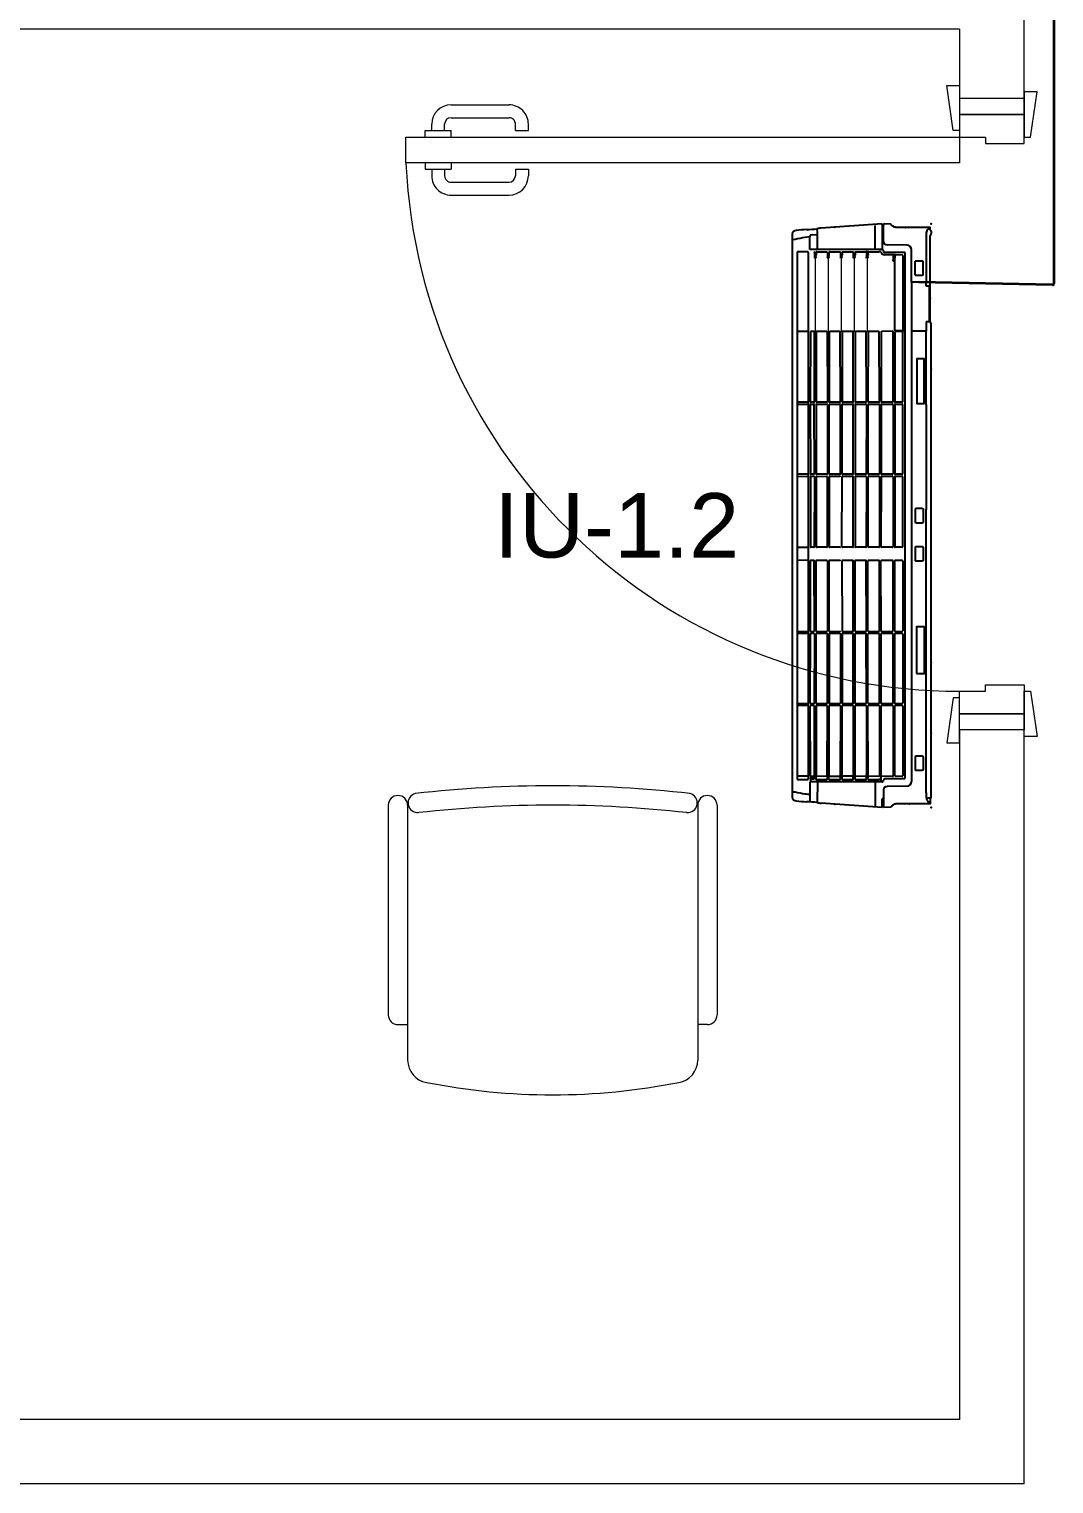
# Model space of a CAD drawing. Header units: millimetres. Extents: x -160614 to 59925, y -157025 to 0.
# Drawn here: x -50156 to -48566, y -103943 to -101685 of the extents above; entities that cross this region are included whole.
import ezdxf

# ---------------------------------------------------------------- set-up
doc = ezdxf.new("R2010")
doc.units = ezdxf.units.MM
doc.header["$LTSCALE"] = 8
for name, color, linetype, lineweight in [('72_EGR_EQP_TAG', 9, 'Continuous', 5), ('LOADING', 9, 'Continuous', 5), ('Walls', 9, 'Continuous', 5), ('Wooden Joinery', 9, 'Continuous', 5)]:
    doc.layers.add(name, color=color, linetype=linetype, lineweight=lineweight)
for name, color, linetype in [('A-EXH', 1, 'Continuous'), ('A-Wall-cmu-patt', 9, 'Continuous'), ('DVM_INDOOR', 9, 'Continuous'), ('DVM_UNIT_BP', 9, 'Continuous'), ('DVM_UNIT_DP', 9, 'Continuous'), ('DVM_UNIT_LP', 9, 'Continuous'), ('REF', 42, 'Continuous')]:
    doc.layers.add(name, color=color, linetype=linetype)
doc.styles.add('ARIAL', font='arial.ttf')

# ---------------------------------------------------------------- blocks, each defined once
blk = doc.blocks.new('mmmm')
at = {"layer": 'DVM_INDOOR', "color": 0}
for p, q in [((118.976, -9.253), (118.9859, -9.2529)), ((118.9859, -9.2529), (118.9859, -9.2549)), ((118.9859, -9.2549), (118.9879, -9.2548)), ((118.9859, -9.2775), (118.9859, -9.2549)), ((118.9879, -9.2529), (119.0741, -9.259)), ((118.9879, -9.2548), (118.9879, -9.2529)), ((118.9879, -9.2548), (118.9879, -9.2648)), ((118.9979, -9.2891), (118.9979, -9.2551)), ((118.9199, -9.2661), (118.9184, -9.2661)), ((118.9184, -9.2661), (118.9184, -9.938)), ((118.9199, -9.2661), (118.9254, -9.266)), ((118.9258, -9.2739), (118.9256, -9.2679)), ((118.9258, -9.2739), (118.9258, -9.6742)), ((118.9859, -9.2648), (118.9879, -9.2648)), ((119.0795, -9.289), (119.0797, -9.2602)), ((119.09, -9.2892), (119.0901, -9.2615)), ((119.1145, -9.2751), (119.1107, -9.2751)), ((119.115, -10.0634), (119.1149, -9.2675)), ((118.9464, -9.9264), (118.9464, -9.2895)), ((118.9527, -9.283), (118.9809, -9.2825)), ((118.9554, -9.2944), (118.9554, -10.0365)), ((118.9564, -9.2934), (118.9844, -9.2931)), ((118.9589, -9.3963), (118.9589, -9.2975)), ((118.9596, -9.2968), (118.9695, -9.2969)), ((118.9698, -9.2975), (118.9701, -9.3962)), ((118.9724, -9.3963), (118.9724, -9.2975)), ((118.9731, -9.2968), (118.9889, -9.2969)), ((118.9879, -9.2891), (119.09, -9.2892)), ((118.9892, -9.2891), (118.9895, -9.3961)), ((118.9893, -9.2923), (118.9925, -9.2923)), ((118.9919, -9.3963), (118.9919, -9.2975)), ((119.0073, -9.2923), (118.9924, -9.2923)), ((118.9926, -9.2968), (119.0073, -9.2969)), ((119.0077, -9.2975), (119.008, -9.3961)), ((119.008, -9.293), (119.0079, -9.2969)), ((119.0102, -9.293), (119.0102, -9.2961)), ((119.0102, -9.3963), (119.0102, -9.2975)), ((119.0255, -9.2923), (119.0107, -9.2923)), ((119.0109, -9.2968), (119.0256, -9.2969)), ((119.026, -9.2975), (119.0263, -9.3962)), ((119.0262, -9.293), (119.0262, -9.2969)), ((119.0287, -9.3963), (119.0287, -9.2975)), ((119.0288, -9.293), (119.0288, -9.2961)), ((119.0293, -9.2969), (119.0439, -9.2969)), ((119.044, -9.2923), (119.0294, -9.2923)), ((119.0445, -9.2975), (119.0446, -9.3962)), ((119.0446, -9.293), (119.0446, -9.2969)), ((119.0469, -9.293), (119.0469, -9.2961)), ((119.047, -9.3963), (119.0471, -9.2971)), ((119.0624, -9.2923), (119.0474, -9.2923)), ((119.0476, -9.2968), (119.0621, -9.2968)), ((119.0628, -9.2975), (119.063, -9.3963)), ((119.0631, -9.293), (119.0631, -9.2969)), ((119.0653, -9.293), (119.0653, -9.2961)), ((119.0657, -9.2975), (119.0654, -9.3962)), ((119.066, -9.2968), (119.0808, -9.2969)), ((119.0807, -9.2923), (119.0661, -9.2923)), ((119.0813, -9.3962), (119.0814, -9.2973)), ((119.0814, -9.293), (119.0814, -9.2969)), ((119.0836, -9.2975), (119.0834, -9.2993)), ((119.0838, -9.293), (119.0895, -9.293)), ((119.0838, -9.2961), (119.0838, -9.293)), ((119.0838, -9.2971), (119.0838, -9.2961)), ((119.0895, -9.2961), (119.0838, -9.2961)), ((119.0838, -9.3963), (119.0839, -9.297)), ((119.0843, -9.2968), (119.0886, -9.2968)), ((119.0894, -9.2975), (119.0894, -9.2892)), ((119.0894, -9.2975), (119.0895, -9.3962)), ((119.0925, -9.2969), (119.1069, -9.2969)), ((119.0083, -9.301), (119.0098, -9.301)), ((119.0265, -9.301), (119.0284, -9.301)), ((119.045, -9.301), (119.0465, -9.301)), ((119.0634, -9.301), (119.065, -9.301)), ((119.0817, -9.301), (119.0833, -9.301)), ((118.9589, -9.4983), (118.9589, -9.4003)), ((118.9596, -9.3969), (118.9694, -9.3969)), ((118.9694, -9.3998), (118.9596, -9.3998)), ((118.9701, -9.4005), (118.9701, -9.4982)), ((118.9724, -9.4005), (118.9724, -9.4982)), ((118.9731, -9.3969), (118.9888, -9.3968)), ((118.9888, -9.3997), (118.9731, -9.3998)), ((118.9895, -9.4003), (118.9895, -9.4982)), ((118.9919, -9.4005), (118.9919, -9.4982)), ((118.9926, -9.3969), (119.0073, -9.3968)), ((119.0073, -9.3997), (118.9926, -9.3998)), ((119.008, -9.4003), (119.008, -9.4982)), ((119.0102, -9.4005), (119.0103, -9.4982)), ((119.0109, -9.3969), (119.0256, -9.3968)), ((119.0256, -9.3997), (119.0109, -9.3998)), ((119.0263, -9.4003), (119.0263, -9.4982)), ((119.0287, -9.4005), (119.0287, -9.4982)), ((119.0294, -9.3969), (119.0439, -9.3968)), ((119.0439, -9.3997), (119.0294, -9.3998)), ((119.0446, -9.4983), (119.0446, -9.4003)), ((119.047, -9.4982), (119.047, -9.4005)), ((119.0477, -9.3969), (119.0623, -9.3969)), ((119.0623, -9.3998), (119.0477, -9.3998)), ((119.063, -9.4984), (119.063, -9.4004)), ((119.0654, -9.4005), (119.0654, -9.4982)), ((119.0661, -9.3969), (119.0807, -9.3968)), ((119.0807, -9.3997), (119.0661, -9.3998)), ((119.0814, -9.4003), (119.0813, -9.4983)), ((119.0837, -9.4982), (119.0838, -9.4005)), ((119.0845, -9.3969), (119.0888, -9.3969)), ((119.0888, -9.3998), (119.0845, -9.3998)), ((119.0895, -9.4004), (119.0894, -9.4983)), ((119.093, -9.3969), (119.1074, -9.3968)), ((119.1074, -9.3997), (119.093, -9.3998)), ((118.9589, -9.6014), (118.9589, -9.5025)), ((118.9596, -9.4989), (118.9694, -9.4989)), ((118.9694, -9.5018), (118.9596, -9.5018)), ((118.9701, -9.5025), (118.9701, -9.6015)), ((118.9724, -9.5025), (118.9724, -9.6014)), ((118.9731, -9.4989), (118.9888, -9.4988)), ((118.9888, -9.5017), (118.9731, -9.5018)), ((118.9895, -9.5023), (118.9896, -9.6014)), ((118.9919, -9.5025), (118.9919, -9.6014)), ((118.9926, -9.4989), (119.0073, -9.4988)), ((119.0073, -9.5017), (118.9926, -9.5018)), ((119.008, -9.5023), (119.008, -9.6014)), ((119.0102, -9.5025), (119.0103, -9.6014)), ((119.0109, -9.4989), (119.0256, -9.4988)), ((119.0256, -9.5017), (119.0109, -9.5018)), ((119.0263, -9.5023), (119.0262, -9.6014)), ((119.0287, -9.5025), (119.0288, -9.6014)), ((119.0294, -9.4989), (119.0439, -9.4988)), ((119.0439, -9.5017), (119.0294, -9.5018)), ((119.0447, -9.6014), (119.0446, -9.5023)), ((119.0477, -9.4989), (119.0623, -9.4989)), ((119.0622, -9.5017), (119.0478, -9.5018)), ((119.0629, -9.5023), (119.0629, -9.6013)), ((119.0654, -9.6014), (119.0654, -9.5025)), ((119.0661, -9.4989), (119.0806, -9.4989)), ((119.0806, -9.5017), (119.0661, -9.5018)), ((119.0813, -9.5023), (119.0813, -9.6015)), ((119.0837, -9.5024), (119.0838, -9.6015)), ((119.0844, -9.4988), (119.0887, -9.4988)), ((119.0887, -9.5017), (119.0844, -9.5017)), ((119.0894, -9.5023), (119.0894, -9.6013)), ((119.093, -9.4989), (119.1074, -9.4988)), ((119.1077, -9.5019), (119.093, -9.5018)), ((118.9596, -9.602), (118.9694, -9.602)), ((118.9731, -9.6021), (118.9888, -9.602)), ((118.9926, -9.6021), (119.0073, -9.602)), ((119.011, -9.602), (119.0255, -9.602)), ((119.0295, -9.6021), (119.044, -9.602)), ((119.0478, -9.6021), (119.0623, -9.6021)), ((119.0661, -9.6021), (119.0807, -9.602)), ((119.0845, -9.6021), (119.0887, -9.6021)), ((119.0929, -9.6023), (119.1074, -9.6022)), ((118.9589, -9.6214), (118.9589, -9.7204)), ((118.9596, -9.6208), (118.9694, -9.6208)), ((118.9701, -9.7204), (118.9701, -9.6214)), ((118.9701, -9.7204), (118.9701, -9.6214)), ((118.9724, -9.7204), (118.9724, -9.6215)), ((118.9731, -9.6208), (118.9888, -9.6208)), ((118.9895, -9.7206), (118.9896, -9.6215)), ((118.9919, -9.7204), (118.9919, -9.6215)), ((118.9926, -9.6208), (119.0073, -9.6209)), ((119.008, -9.7205), (119.008, -9.6214)), ((119.0102, -9.7204), (119.0103, -9.6215)), ((119.011, -9.6208), (119.0255, -9.6209)), ((119.0263, -9.7205), (119.0262, -9.6215)), ((119.0288, -9.6214), (119.0287, -9.7204)), ((119.0295, -9.6208), (119.044, -9.6208)), ((119.0447, -9.6214), (119.0446, -9.7205)), ((119.0478, -9.6207), (119.0623, -9.6208)), ((119.0629, -9.7205), (119.0629, -9.6215)), ((119.0654, -9.6214), (119.0654, -9.7203)), ((119.0661, -9.6208), (119.0807, -9.6208)), ((119.0813, -9.7205), (119.0813, -9.6214)), ((119.0837, -9.7204), (119.0838, -9.6214)), ((119.0845, -9.6208), (119.0887, -9.6208)), ((119.0894, -9.7205), (119.0894, -9.6215)), ((119.0929, -9.6206), (119.1074, -9.6206)), ((118.9258, -9.8224), (118.9258, -9.6742)), ((118.9589, -9.7246), (118.9589, -9.8225)), ((118.9694, -9.7211), (118.9596, -9.7211)), ((118.9596, -9.7239), (118.9694, -9.7239)), ((118.9701, -9.8224), (118.9701, -9.7246)), ((118.9701, -9.8224), (118.9701, -9.7246)), ((118.9724, -9.8224), (118.9724, -9.7246)), ((118.9888, -9.7211), (118.9731, -9.7211)), ((118.9731, -9.7239), (118.9888, -9.724)), ((118.9895, -9.8226), (118.9895, -9.7247)), ((118.9919, -9.8224), (118.9919, -9.7246)), ((119.0073, -9.7211), (118.9926, -9.7211)), ((118.9926, -9.7239), (119.0073, -9.724)), ((119.008, -9.8225), (119.008, -9.7246)), ((119.0102, -9.8224), (119.0103, -9.7246)), ((119.0256, -9.7211), (119.0109, -9.7211)), ((119.0109, -9.7239), (119.0256, -9.724)), ((119.0263, -9.8225), (119.0263, -9.7246)), ((119.0287, -9.7246), (119.0287, -9.8224)), ((119.0439, -9.7211), (119.0294, -9.7211)), ((119.0294, -9.7239), (119.0439, -9.724)), ((119.0446, -9.7245), (119.0446, -9.8225)), ((119.047, -9.7246), (119.047, -9.8224)), ((119.0477, -9.7239), (119.0623, -9.7239)), ((119.0622, -9.7211), (119.0478, -9.7211)), ((119.063, -9.7245), (119.063, -9.8224)), ((119.0654, -9.8224), (119.0654, -9.7246)), ((119.0806, -9.7211), (119.0661, -9.721)), ((119.0661, -9.7239), (119.0806, -9.724)), ((119.0814, -9.8225), (119.0813, -9.7245)), ((119.0837, -9.7246), (119.0838, -9.8224)), ((119.0887, -9.7211), (119.0844, -9.7211)), ((119.0844, -9.724), (119.0887, -9.724)), ((119.0895, -9.8224), (119.0894, -9.7246)), ((119.1077, -9.721), (119.093, -9.7211)), ((119.093, -9.7239), (119.1074, -9.724)), ((118.9184, -9.7858), (118.9184, -9.9307)), ((118.9258, -9.8224), (118.9258, -9.9264)), ((118.9589, -9.8266), (118.9589, -9.9253)), ((118.9694, -9.8231), (118.9596, -9.8231)), ((118.9596, -9.8259), (118.9694, -9.8259)), ((118.9698, -9.9253), (118.9701, -9.8266)), ((118.9698, -9.9253), (118.9701, -9.8266)), ((118.9724, -9.8266), (118.9724, -9.9253)), ((118.9888, -9.8231), (118.9731, -9.8231)), ((118.9731, -9.8259), (118.9888, -9.826)), ((118.9893, -9.9251), (118.9895, -9.8267)), ((118.9919, -9.8266), (118.992, -9.9251)), ((119.0073, -9.8231), (118.9926, -9.8231)), ((118.9926, -9.8259), (119.0073, -9.826)), ((119.0078, -9.9252), (119.008, -9.8267)), ((119.0102, -9.8266), (119.0104, -9.9251)), ((119.0256, -9.8231), (119.0109, -9.8231)), ((119.0109, -9.8259), (119.0256, -9.826)), ((119.026, -9.9251), (119.0263, -9.8266)), ((119.0287, -9.8266), (119.0288, -9.9251)), ((119.0439, -9.8232), (119.0294, -9.8231)), ((119.0294, -9.8259), (119.0439, -9.826)), ((119.0445, -9.9251), (119.0446, -9.8266)), ((119.047, -9.8266), (119.0472, -9.9251)), ((119.0623, -9.823), (119.0477, -9.8231)), ((119.0477, -9.8259), (119.0623, -9.8259)), ((119.0628, -9.9252), (119.063, -9.8266)), ((119.0657, -9.9253), (119.0654, -9.8266)), ((119.0807, -9.8232), (119.0661, -9.8231)), ((119.0661, -9.8259), (119.0807, -9.8261)), ((119.0812, -9.9251), (119.0813, -9.8266)), ((119.0839, -9.9251), (119.0838, -9.8265)), ((119.0888, -9.8231), (119.0845, -9.8231)), ((119.0845, -9.8259), (119.0888, -9.826)), ((119.0894, -9.9252), (119.0895, -9.8266)), ((119.1074, -9.8232), (119.093, -9.8231)), ((119.093, -9.8259), (119.1074, -9.826)), ((118.9256, -9.9393), (118.9256, -9.9264)), ((118.9256, -9.9264), (118.9464, -9.9264)), ((118.9464, -9.9955), (118.9464, -9.9264)), ((118.9589, -10.0333), (118.9589, -9.9253)), ((118.9589, -9.9267), (118.9702, -9.9267)), ((118.9596, -9.926), (118.9695, -9.9259)), ((118.9702, -9.9267), (118.9702, -10.0334)), ((118.9731, -9.9262), (118.9886, -9.9258)), ((118.9927, -9.9258), (119.0075, -9.9258)), ((119.0111, -9.9258), (119.0253, -9.9258)), ((119.0296, -9.9258), (119.0437, -9.9258)), ((119.0478, -9.9258), (119.0621, -9.9258)), ((119.0664, -9.9258), (119.0805, -9.926)), ((119.0846, -9.9258), (119.0887, -9.9258)), ((119.0925, -9.9259), (119.1069, -9.9259)), ((118.9184, -9.938), (118.9209, -9.9396)), ((118.9199, -9.9389), (118.9199, -10.0614)), ((118.9209, -9.9394), (118.9256, -9.9393)), ((118.9209, -9.9394), (118.9209, -9.9899)), ((118.9209, -9.9899), (118.9256, -9.99)), ((118.9256, -9.99), (118.9256, -9.9954)), ((118.9256, -9.9954), (118.9464, -9.9955)), ((118.9258, -10.0638), (118.9258, -9.9954)), ((118.9464, -9.9955), (118.9464, -10.0413)), ((118.9564, -10.0375), (118.9844, -10.0377)), ((118.9596, -10.034), (118.9695, -10.0341)), ((118.9695, -10.0341), (118.9731, -10.0341)), ((118.9702, -10.0341), (118.9701, -10.0295)), ((118.9705, -10.0254), (118.9722, -10.0254)), ((118.9724, -10.0341), (118.9724, -10.0303)), ((118.9731, -10.0341), (118.9844, -10.0342)), ((118.9893, -10.0384), (118.9925, -10.0384)), ((119.0073, -10.0384), (118.9924, -10.0384)), ((119.0073, -10.0385), (119.0109, -10.0385)), ((119.008, -10.0377), (119.0079, -10.0339)), ((119.0083, -10.0297), (119.0098, -10.0297)), ((119.0102, -10.0377), (119.0102, -10.0347)), ((119.0255, -10.0384), (119.0107, -10.0384)), ((119.0262, -10.0377), (119.0262, -10.0339)), ((119.0265, -10.0297), (119.0284, -10.0297)), ((119.0288, -10.0377), (119.0288, -10.0347)), ((119.044, -10.0384), (119.0294, -10.0384)), ((119.0446, -10.0377), (119.0446, -10.0339)), ((119.045, -10.0297), (119.0465, -10.0297)), ((119.0469, -10.0377), (119.0469, -10.0347)), ((119.0624, -10.0384), (119.0474, -10.0384)), ((119.0631, -10.0377), (119.0631, -10.0339)), ((119.0634, -10.0297), (119.065, -10.0297)), ((119.0653, -10.0377), (119.0653, -10.0347)), ((119.0807, -10.0384), (119.0661, -10.0384)), ((119.0814, -10.0377), (119.0814, -10.0339)), ((119.0817, -10.0297), (119.0833, -10.0297)), ((119.0836, -10.0377), (119.0836, -10.0347)), ((118.9527, -10.0478), (118.9809, -10.0483)), ((118.9859, -10.0533), (118.9859, -10.0765)), ((118.9879, -10.0418), (119.09, -10.0416)), ((118.9879, -10.0533), (118.9879, -10.0418)), ((118.9879, -10.076), (118.9879, -10.0533)), ((118.9979, -10.0418), (118.9979, -10.0758)), ((119.0795, -10.0418), (119.0795, -10.0667)), ((119.0896, -10.062), (119.09, -10.0596)), ((119.09, -10.0416), (119.09, -10.0596)), ((119.09, -10.0596), (119.0972, -10.0587)), ((119.1107, -10.0558), (119.1145, -10.0557)), ((118.9184, -10.0667), (118.9184, -10.0642)), ((118.9209, -10.0704), (118.9192, -10.0688)), ((118.9212, -10.0704), (118.9212, -10.0729)), ((118.976, -10.0778), (118.9859, -10.0779)), ((118.9859, -10.076), (118.9879, -10.076)), ((118.9859, -10.0779), (118.9859, -10.076)), ((118.9879, -10.0779), (119.0741, -10.0719)), ((118.9879, -10.076), (118.9879, -10.0779)), ((119.0795, -10.0626), (119.0896, -10.062)), ((119.0795, -10.0667), (119.0797, -10.0707))]:
    blk.add_line(p, q, dxfattribs=at)
at = {"layer": 'DVM_INDOOR', "color": 0, "lineweight": 0}
for p, q in [((119.0091, -10.0297), (119.0091, -9.9253)), ((119.0275, -10.0297), (119.0275, -9.9253)), ((119.0458, -10.0297), (119.0458, -9.9253)), ((119.0642, -10.0297), (119.0642, -9.9253)), ((119.0825, -10.0297), (119.0825, -9.9253))]:
    blk.add_line(p, q, dxfattribs=at)
at = {"layer": 'DVM_INDOOR', "color": 0}
for points in [[(118.9199, -9.2661), (118.9199, -9.2579), (118.9672, -9.2579, 0.126177), (118.972, -9.2567, 0.12288), (118.9756, -9.2534, -0.148162), (118.976, -9.253, 0.963175)], [(119.0922, -9.2933), (119.0922, -10.0375, 0.416565), (119.0933, -10.0386), (119.107, -10.0386, 0.414175), (119.1081, -10.0375), (119.1081, -9.2933, 0.414221), (119.107, -9.2923), (119.0933, -9.2923, 0.410074), (119.0922, -9.2933, 0.410074)], [(118.9301, -9.3246), (118.9301, -9.3064, -0.402614), (118.9312, -9.3052), (118.9397, -9.3052, -0.444927), (118.9409, -9.3064), (118.9409, -9.3246, -0.414234), (118.9397, -9.3257), (118.9312, -9.3257, -0.442551), (118.9301, -9.3246)], [(118.9301, -9.6205), (118.9301, -9.6023, -0.402614), (118.9312, -9.6012), (118.9397, -9.6012, -0.444927), (118.9409, -9.6023), (118.9409, -9.6205, -0.414234), (118.9397, -9.6217), (118.9312, -9.6217, -0.442551), (118.9301, -9.6205)], [(118.9299, -9.6744), (118.9299, -9.6565, -0.414214), (118.9314, -9.6549), (118.9393, -9.6549, -0.414209), (118.9409, -9.6565), (118.9409, -9.6744, -0.414214), (118.9393, -9.6759), (118.9314, -9.6759, -0.414219), (118.9299, -9.6744, 0.000008)], [(118.9303, -10.0245), (118.9303, -10.0063, -0.402614), (118.9314, -10.0052), (118.9399, -10.0052, -0.444927), (118.9411, -10.0063), (118.9411, -10.0245, -0.414234), (118.9399, -10.0257), (118.9314, -10.0257, -0.442551), (118.9303, -10.0245)], [(118.9199, -10.0694), (118.9199, -10.0729), (118.9672, -10.0729, -0.126177), (118.972, -10.0741, -0.12288), (118.9756, -10.0775, 0.141469), (118.976, -10.0778)]]:
    blk.add_lwpolyline(points, format="xyb", dxfattribs=at)
for points in [[(118.9394, -9.4424), (118.9279, -9.4424), (118.9279, -9.5084), (118.9394, -9.5084), (118.9394, -9.4424)], [(118.9294, -9.8234), (118.9384, -9.8234), (118.9384, -9.8875), (118.9288, -9.8875), (118.9288, -9.8234), (118.9294, -9.8234)]]:
    blk.add_lwpolyline(points, dxfattribs=at)
for centre, radius, start, end in [((118.9205, -9.2649), 0.00455, 45.592, 97.4615), ((118.9171, -9.2669), 0.00836, 6.8563, 39.8032), ((118.9129, -9.2679), 0.0127, 359.9693, 8.9907), ((118.9809, -9.2775), 0.005, 270.9997, 0.0003), ((119.0737, -9.2806), 0.0216, 73.7089, 88.9315), ((119.168, -8.14), 1.1233, 265.4925, 266.2639), ((119.0697, -9.4707), 0.2004, 82.0967, 84.2913), ((119.082, -9.5193), 0.2587, 83.9088, 87.1481), ((119.0894, -9.3405), 0.0688, 71.9785, 83.5049), ((119.1094, -9.2677), 0.00561, 2.2363, 89.2683), ((118.9529, -9.2895), 0.0065, 91, 180), ((118.9564, -9.2944), 0.001, 90.4983, 180.0001), ((118.9596, -9.2975), 0.00069, 89.1505, 180.3497), ((118.9691, -9.2976), 0.00071, 0.7783, 60.0916), ((118.9731, -9.2975), 0.00069, 89.1505, 180.3497), ((118.9843, -9.2916), 0.00153, 270.9361, 8.4075), ((118.9879, -9.2911), 0.00202, 90.261, 186.5127), ((118.9885, -9.2975), 0.00071, 0.7783, 60.0916), ((118.9926, -9.2975), 0.00069, 89.1505, 180.3497), ((119.0073, -9.293), 0.00069, 359.1823, 89.6277), ((119.007, -9.2975), 0.00071, 0.7783, 60.0916), ((119.0427, -9.2948), 0.0348, 183.3813, 187.2101), ((118.9994, -9.2969), 0.0108, 347.004, 4.1898), ((119.0109, -9.293), 0.000701, 103.0528, 180.0438), ((119.0109, -9.2975), 0.00069, 89.1505, 180.3497), ((119.0255, -9.293), 0.00069, 359.1823, 89.6277), ((119.0253, -9.2975), 0.00071, 0.7783, 60.0916), ((119.0252, -9.2975), 0.00071, 0.7783, 60.0916), ((119.061, -9.2948), 0.0348, 183.3813, 187.2101), ((119.018, -9.2969), 0.0108, 347.004, 4.1898), ((119.0295, -9.293), 0.000701, 103.0528, 180.0438), ((119.0295, -9.2975), 0.00069, 89.1505, 180.3497), ((119.0439, -9.2975), 0.000596, 357.8507, 94.9045), ((119.0439, -9.293), 0.00069, 359.1823, 89.6277), ((119.0794, -9.2948), 0.0348, 183.3813, 187.2101), ((119.0361, -9.2969), 0.0108, 347.004, 4.1898), ((119.0476, -9.293), 0.000701, 103.0528, 180.0438), ((119.0476, -9.2975), 0.00069, 89.1505, 180.3497), ((119.0621, -9.2975), 0.000694, 359.4649, 88.8459), ((119.0624, -9.2975), 0.000596, 357.8507, 94.9045), ((119.0624, -9.293), 0.00069, 359.1823, 89.6277), ((119.0978, -9.2948), 0.0348, 183.3813, 187.2101), ((119.0546, -9.2969), 0.0108, 347.004, 4.1898), ((119.066, -9.293), 0.000701, 103.0528, 180.0438), ((119.066, -9.2975), 0.00069, 89.1505, 180.3497), ((119.0663, -9.2975), 0.000621, 79.5705, 188.1736), ((119.0807, -9.293), 0.00069, 359.1823, 89.6277), ((119.0808, -9.2975), 0.000596, 357.8507, 94.9045), ((119.1161, -9.2948), 0.0348, 183.3813, 187.2101), ((119.0843, -9.2975), 0.00069, 89.1505, 180.3497), ((119.0887, -9.2975), 0.000669, 356.355, 100.698), ((119.0926, -9.2973), 0.000346, 93.4268, 172.5174), ((119.107, -9.2978), 0.000875, 349.6348, 100.4326), ((119.005, -9.3001), 0.0033, 358.4879, 15.9436), ((119.0335, -9.3), 0.0253, 180.2932, 182.236), ((119.0203, -9.3008), 0.0105, 171.697, 181.0717), ((119.0232, -9.3001), 0.0033, 358.4879, 15.9436), ((119.0518, -9.3), 0.0253, 180.2932, 182.236), ((119.0389, -9.3008), 0.0105, 171.697, 181.0717), ((119.0417, -9.3001), 0.0033, 358.4879, 15.9436), ((119.0702, -9.3), 0.0253, 180.2932, 182.236), ((119.057, -9.3008), 0.0105, 171.697, 181.0717), ((119.0601, -9.3001), 0.0033, 358.4879, 15.9436), ((119.0887, -9.3), 0.0253, 180.2932, 182.236), ((119.0754, -9.3008), 0.0105, 171.697, 181.0717), ((119.0784, -9.3001), 0.0033, 358.4879, 15.9436), ((119.107, -9.3), 0.0253, 180.2932, 182.236), ((119.0937, -9.3008), 0.0105, 171.697, 181.0717), ((118.9596, -9.3962), 0.0007, 185.5752, 270.0175), ((118.9596, -9.4005), 0.0007, 89.9616, 179.9565), ((118.9694, -9.3962), 0.000701, 270.4471, 350.0993), ((118.9694, -9.4005), 0.0007, 5.6771, 86.5518), ((118.9731, -9.3962), 0.0007, 185.5752, 270.0175), ((118.9731, -9.4005), 0.0007, 89.9616, 179.9565), ((118.9888, -9.3961), 0.000701, 270.4471, 350.0993), ((118.9888, -9.4004), 0.0007, 5.6771, 86.5518), ((118.9926, -9.3962), 0.0007, 185.5752, 270.0175), ((118.9926, -9.4005), 0.0007, 89.9616, 179.9565), ((119.0073, -9.3961), 0.000701, 270.4471, 350.0993), ((119.0073, -9.4004), 0.0007, 5.6771, 86.5518), ((119.0109, -9.3962), 0.0007, 185.5752, 270.0175), ((119.0109, -9.4005), 0.0007, 89.9616, 179.9565), ((119.0256, -9.3961), 0.000701, 270.4471, 350.0993), ((119.0256, -9.4004), 0.0007, 5.6771, 86.5518), ((119.0294, -9.3962), 0.0007, 185.5752, 270.0175), ((119.0294, -9.4005), 0.0007, 89.9616, 179.9565), ((119.0439, -9.3961), 0.000701, 270.4471, 350.0993), ((119.0439, -9.4004), 0.0007, 5.6771, 86.5518), ((119.0477, -9.3962), 0.0007, 185.5752, 270.0175), ((119.0477, -9.4005), 0.0007, 89.9616, 179.9565), ((119.0623, -9.3962), 0.000702, 270.4596, 355.78), ((119.0623, -9.4005), 0.0007, 5.6771, 86.5518), ((119.0661, -9.3962), 0.0007, 185.5752, 270.0175), ((119.0661, -9.4005), 0.0007, 89.9616, 179.9565), ((119.0807, -9.3961), 0.000701, 270.4471, 350.0993), ((119.0807, -9.4004), 0.0007, 5.6771, 86.5518), ((119.0845, -9.3962), 0.0007, 185.5752, 270.0175), ((119.0845, -9.4005), 0.0007, 89.9616, 179.9565), ((119.0888, -9.3962), 0.000701, 270.4471, 350.0993), ((119.0888, -9.4005), 0.0007, 5.6771, 86.5518), ((119.093, -9.3961), 0.000782, 194.2991, 276.1126), ((119.0929, -9.4005), 0.0007, 78.96, 187.6274), ((119.1074, -9.3961), 0.000701, 270.4471, 350.0993), ((119.1074, -9.4004), 0.0007, 5.6771, 86.5518), ((118.9596, -9.4982), 0.0007, 185.5752, 270.0175), ((118.9596, -9.5025), 0.0007, 89.9616, 179.9565), ((118.9694, -9.4982), 0.000701, 270.4471, 350.0993), ((118.9694, -9.5025), 0.0007, 5.6771, 86.5518), ((118.9731, -9.4982), 0.0007, 185.5752, 270.0175), ((118.9731, -9.5025), 0.0007, 89.9616, 179.9565), ((118.9888, -9.4981), 0.000701, 270.4471, 350.0993), ((118.9888, -9.5024), 0.0007, 5.6771, 86.5518), ((118.9925, -9.4983), 0.000619, 174.0491, 272.9554), ((118.9926, -9.5025), 0.0007, 89.9616, 179.9565), ((119.0073, -9.4981), 0.000701, 270.4471, 350.0993), ((119.0073, -9.5024), 0.0007, 5.6771, 86.5518), ((119.0109, -9.5025), 0.0007, 89.9616, 179.9565), ((119.0109, -9.4983), 0.000619, 174.0491, 272.9554), ((119.0256, -9.4981), 0.000701, 270.4471, 350.0993), ((119.0256, -9.5024), 0.0007, 5.6771, 86.5518), ((119.0293, -9.4983), 0.000619, 174.0491, 272.9554), ((119.0294, -9.5025), 0.0007, 89.9616, 179.9565), ((119.0439, -9.4981), 0.000701, 270.4471, 350.0993), ((119.0439, -9.5024), 0.0007, 5.6771, 86.5518), ((119.0476, -9.4983), 0.000619, 174.0491, 272.9554), ((119.0478, -9.5025), 0.0007, 89.9616, 179.9565), ((119.0622, -9.5024), 0.0007, 5.6771, 86.5518), ((119.0623, -9.4982), 0.000701, 270.4471, 350.0993), ((119.0661, -9.4983), 0.000619, 174.0491, 272.9554), ((119.0661, -9.5025), 0.0007, 89.9616, 179.9565), ((119.0806, -9.4982), 0.000701, 270.4471, 350.0993), ((119.0806, -9.5024), 0.0007, 5.6771, 86.5518), ((119.0844, -9.4981), 0.0007, 185.5752, 270.0175), ((119.0844, -9.5024), 0.0007, 89.9616, 179.9565), ((119.0887, -9.4981), 0.000701, 270.4471, 350.0993), ((119.0887, -9.5024), 0.0007, 5.6771, 86.5518), ((119.093, -9.4981), 0.000782, 194.2991, 276.1126), ((119.0929, -9.5025), 0.0007, 78.96, 187.6274), ((118.9596, -9.6013), 0.0007, 185.5752, 270.0175), ((118.9694, -9.6013), 0.000701, 270.4471, 350.0993), ((118.9731, -9.6014), 0.0007, 185.5752, 270.0175), ((118.9888, -9.6013), 0.000701, 270.4471, 350.0993), ((118.9926, -9.6014), 0.0007, 185.5752, 270.0175), ((119.0073, -9.6013), 0.000701, 270.4471, 350.0993), ((119.011, -9.6013), 0.0007, 185.5752, 270.0175), ((119.0255, -9.6013), 0.000701, 270.4471, 350.0993), ((119.0295, -9.6014), 0.0007, 185.5752, 270.0175), ((119.044, -9.6013), 0.000701, 270.4471, 350.0993), ((119.0478, -9.6014), 0.0007, 185.5752, 270.0175), ((119.0623, -9.6014), 0.000701, 270.4471, 350.0993), ((119.0661, -9.6014), 0.0007, 185.5752, 270.0175), ((119.0807, -9.6014), 0.000657, 269.0568, 351.3167), ((119.0845, -9.6014), 0.0007, 185.5752, 270.0175), ((119.0885, -9.6012), 0.000912, 284.0068, 353.5205), ((119.0929, -9.6016), 0.0007, 185.5752, 270.0175), ((118.9596, -9.6215), 0.0007, 89.9825, 174.4248), ((118.9694, -9.6215), 0.000701, 9.9007, 89.5529), ((118.9694, -9.6215), 0.000701, 9.9007, 89.5529), ((118.9731, -9.6215), 0.0007, 89.9825, 174.4248), ((118.9888, -9.6215), 0.000701, 9.9007, 89.5529), ((118.9926, -9.6215), 0.0007, 89.9825, 174.4248), ((119.0073, -9.6216), 0.000701, 9.9007, 89.5529), ((119.011, -9.6215), 0.0007, 89.9825, 174.4248), ((119.0255, -9.6216), 0.000701, 9.9007, 89.5529), ((119.0295, -9.6215), 0.0007, 89.9825, 174.4248), ((119.044, -9.6215), 0.000701, 9.9007, 89.5529), ((119.0478, -9.6214), 0.0007, 89.9825, 174.4248), ((119.0623, -9.6215), 0.000701, 9.9007, 89.5529), ((119.0661, -9.6215), 0.0007, 89.9825, 174.4248), ((119.0807, -9.6215), 0.000657, 8.6833, 90.9432), ((119.0845, -9.6215), 0.0007, 89.9825, 174.4248), ((119.0885, -9.6216), 0.000912, 6.4795, 75.9932), ((119.0929, -9.6213), 0.0007, 89.9825, 174.4248), ((118.9596, -9.7204), 0.0007, 180.0435, 270.0384), ((118.9596, -9.7246), 0.0007, 89.9825, 174.4248), ((118.9694, -9.7246), 0.000701, 9.9007, 89.5529), ((118.9694, -9.7246), 0.000701, 9.9007, 89.5529), ((118.9694, -9.7204), 0.0007, 273.4482, 354.3229), ((118.9694, -9.7204), 0.0007, 273.4482, 354.3229), ((118.9731, -9.7204), 0.0007, 180.0435, 270.0384), ((118.9731, -9.7246), 0.0007, 89.9825, 174.4248), ((118.9888, -9.7247), 0.000701, 9.9007, 89.5529), ((118.9888, -9.7204), 0.0007, 273.4482, 354.3229), ((118.9926, -9.7204), 0.0007, 180.0435, 270.0384), ((118.9925, -9.7246), 0.000619, 87.0446, 185.9509), ((119.0073, -9.7204), 0.0007, 273.4482, 354.3229), ((119.0073, -9.7247), 0.000701, 9.9007, 89.5529), ((119.0109, -9.7204), 0.0007, 180.0435, 270.0384), ((119.0109, -9.7246), 0.000619, 87.0446, 185.9509), ((119.0256, -9.7247), 0.000701, 9.9007, 89.5529), ((119.0256, -9.7204), 0.0007, 273.4482, 354.3229), ((119.0294, -9.7204), 0.0007, 180.0435, 270.0384), ((119.0293, -9.7246), 0.000619, 87.0446, 185.9509), ((119.0439, -9.7204), 0.0007, 273.4482, 354.3229), ((119.0439, -9.7247), 0.000701, 9.9007, 89.5529), ((119.0476, -9.7246), 0.000619, 87.0446, 185.9509), ((119.0478, -9.7204), 0.0007, 180.0435, 270.0384), ((119.0622, -9.7204), 0.0007, 273.4482, 354.3229), ((119.0623, -9.7246), 0.000701, 9.9007, 89.5529), ((119.0661, -9.7203), 0.0007, 180.0435, 270.0384), ((119.0661, -9.7245), 0.000619, 87.0446, 185.9509), ((119.0806, -9.7247), 0.000701, 9.9007, 89.5529), ((119.0806, -9.7204), 0.0007, 273.4482, 354.3229), ((119.0844, -9.7204), 0.0007, 180.0435, 270.0384), ((119.0844, -9.7247), 0.0007, 89.9825, 174.4248), ((119.0887, -9.7204), 0.0007, 273.4482, 354.3229), ((119.0887, -9.7247), 0.000701, 9.9007, 89.5529), ((119.0929, -9.7204), 0.0007, 172.3726, 281.04), ((119.093, -9.7247), 0.000782, 83.8874, 165.7009), ((118.9596, -9.8224), 0.0007, 180.0435, 270.0384), ((118.9596, -9.8266), 0.0007, 89.9825, 174.4248), ((118.9694, -9.8266), 0.000701, 9.9007, 89.5529), ((118.9694, -9.8266), 0.000701, 9.9007, 89.5529), ((118.9694, -9.8224), 0.0007, 273.4482, 354.3229), ((118.9694, -9.8224), 0.0007, 273.4482, 354.3229), ((118.9731, -9.8224), 0.0007, 180.0435, 270.0384), ((118.9731, -9.8266), 0.0007, 89.9825, 174.4248), ((118.9888, -9.8267), 0.000701, 9.9007, 89.5529), ((118.9888, -9.8224), 0.0007, 273.4482, 354.3229), ((118.9926, -9.8224), 0.0007, 180.0435, 270.0384), ((118.9926, -9.8266), 0.0007, 89.9825, 174.4248), ((119.0073, -9.8224), 0.0007, 273.4482, 354.3229), ((119.0073, -9.8267), 0.000701, 9.9007, 89.5529), ((119.0109, -9.8224), 0.0007, 180.0435, 270.0384), ((119.0109, -9.8266), 0.0007, 89.9825, 174.4248), ((119.0256, -9.8267), 0.000701, 9.9007, 89.5529), ((119.0256, -9.8224), 0.0007, 273.4482, 354.3229), ((119.0294, -9.8224), 0.0007, 180.0435, 270.0384), ((119.0294, -9.8266), 0.0007, 89.9825, 174.4248), ((119.0439, -9.8224), 0.0007, 273.4482, 354.3229), ((119.0439, -9.8267), 0.000701, 9.9007, 89.5529), ((119.0477, -9.8224), 0.0007, 180.0435, 270.0384), ((119.0477, -9.8266), 0.0007, 89.9825, 174.4248), ((119.0623, -9.8223), 0.0007, 273.4482, 354.3229), ((119.0623, -9.8266), 0.000702, 4.22, 89.5404), ((119.0661, -9.8224), 0.0007, 180.0435, 270.0384), ((119.0661, -9.8266), 0.0007, 89.9825, 174.4248), ((119.0807, -9.8225), 0.0007, 273.4482, 354.3229), ((119.0807, -9.8268), 0.000701, 9.9007, 89.5529), ((119.0845, -9.8224), 0.0007, 180.0435, 270.0384), ((119.0845, -9.8266), 0.0007, 89.9825, 174.4248), ((119.0888, -9.8224), 0.0007, 273.4482, 354.3229), ((119.0888, -9.8267), 0.000701, 9.9007, 89.5529), ((119.0929, -9.8224), 0.0007, 172.3726, 281.04), ((119.093, -9.8267), 0.000782, 83.8874, 165.7009), ((118.9596, -9.9253), 0.00069, 179.6503, 270.8495), ((118.9691, -9.9253), 0.00071, 299.9084, 359.2217), ((118.9691, -9.9253), 0.00071, 299.9084, 359.2217), ((118.9731, -9.9253), 0.00069, 179.6503, 270.8495), ((118.9885, -9.9251), 0.000761, 286.7477, 357.8112), ((118.9927, -9.9251), 0.00069, 179.6503, 270.8495), ((119.0111, -9.9251), 0.00069, 179.6503, 270.8495), ((119.0254, -9.9253), 0.000571, 256.15, 14.8163), ((119.0295, -9.9251), 0.000711, 180.3037, 278.183), ((119.0436, -9.9249), 0.000967, 277.4192, 344.4944), ((119.0479, -9.9251), 0.000696, 182.8157, 270.0773), ((119.0621, -9.9251), 0.000696, 274.4962, 0.49), ((119.0663, -9.9252), 0.000649, 189.0107, 277.8942), ((119.0803, -9.9251), 0.000922, 281.1062, 0.035), ((119.0845, -9.9252), 0.000602, 169.5461, 281.1372), ((119.0884, -9.9247), 0.00113, 286.8941, 334.4938), ((119.0926, -9.9256), 0.000346, 187.4826, 266.5732), ((119.107, -9.9251), 0.000875, 259.5674, 10.3652), ((118.9564, -10.0365), 0.001, 178.8015, 269.4911), ((118.9596, -10.0333), 0.0007, 180, 269.5), ((118.9695, -10.0334), 0.0007, 266.8813, 0.1004), ((119.0049, -10.0316), 0.0348, 172.7899, 176.6187), ((118.9672, -10.0263), 0.0033, 344.0564, 1.5121), ((118.9957, -10.0264), 0.0253, 177.764, 179.7068), ((118.9826, -10.0256), 0.0105, 178.9283, 188.303), ((118.9617, -10.0291), 0.0108, 353.5513, 10.7755), ((118.9844, -10.0392), 0.005, 7.93, 89.4987), ((118.9844, -10.0392), 0.0015, 359.9988, 89.5024), ((118.9885, -10.0395), 0.00266, 174.2365, 219.2365), ((119.0073, -10.0377), 0.00069, 270.3723, 0.8177), ((119.0427, -10.0359), 0.0348, 172.7899, 176.6187), ((119.005, -10.0307), 0.0033, 344.0564, 1.5121), ((119.0335, -10.0307), 0.0253, 177.764, 179.7068), ((119.0203, -10.0299), 0.0105, 178.9283, 188.303), ((118.9994, -10.0339), 0.0108, 355.8102, 12.996), ((119.0109, -10.0377), 0.000701, 179.9562, 256.9472), ((119.0255, -10.0377), 0.00069, 270.3723, 0.8177), ((119.061, -10.0359), 0.0348, 172.7899, 176.6187), ((119.0232, -10.0307), 0.0033, 344.0564, 1.5121), ((119.0518, -10.0307), 0.0253, 177.764, 179.7068), ((119.0389, -10.0299), 0.0105, 178.9283, 188.303), ((119.018, -10.0339), 0.0108, 355.8102, 12.996), ((119.0295, -10.0377), 0.000701, 179.9562, 256.9472), ((119.0439, -10.0377), 0.00069, 270.3723, 0.8177), ((119.0794, -10.0359), 0.0348, 172.7899, 176.6187), ((119.0417, -10.0307), 0.0033, 344.0564, 1.5121), ((119.0702, -10.0307), 0.0253, 177.764, 179.7068), ((119.057, -10.0299), 0.0105, 178.9283, 188.303), ((119.0361, -10.0339), 0.0108, 355.8102, 12.996), ((119.0476, -10.0377), 0.000701, 179.9562, 256.9472), ((119.0624, -10.0377), 0.00069, 270.3723, 0.8177), ((119.0978, -10.0359), 0.0348, 172.7899, 176.6187), ((119.0601, -10.0307), 0.0033, 344.0564, 1.5121), ((119.0887, -10.0307), 0.0253, 177.764, 179.7068), ((119.0754, -10.0299), 0.0105, 178.9283, 188.303), ((119.0546, -10.0339), 0.0108, 355.8102, 12.996), ((119.066, -10.0377), 0.000701, 179.9562, 256.9472), ((119.0807, -10.0377), 0.00069, 270.3723, 0.8177), ((119.1161, -10.0359), 0.0348, 172.7899, 176.6187), ((119.0784, -10.0307), 0.0033, 344.0564, 1.5121), ((119.107, -10.0307), 0.0253, 177.764, 179.7068), ((119.0937, -10.0299), 0.0105, 178.9283, 188.303), ((119.0729, -10.0339), 0.0108, 355.8102, 12.996), ((119.0843, -10.0377), 0.000701, 179.9562, 256.9472), ((118.9529, -10.0413), 0.0065, 180, 269), ((118.9809, -10.0533), 0.005, 359.9997, 89.0003), ((118.9879, -10.0398), 0.002, 224.9998, 270.0002), ((119.0891, -9.9883), 0.0708, 276.5762, 287.7735), ((118.9218, -10.0642), 0.0034, 123.9953, 178.6557), ((118.9212, -10.0667), 0.00289, 179.5489, 226.1862), ((118.9214, -10.0677), 0.00304, 269.622, 324.0252), ((118.9182, -10.0648), 0.00739, 320.6762, 346.1058), ((118.9132, -10.0633), 0.0126, 344.2087, 357.7681), ((119.0737, -10.0503), 0.0216, 271.0685, 286.2911), ((119.168, -11.1909), 1.1233, 93.7361, 94.5075), ((119.082, -9.8116), 0.2587, 272.8519, 276.0912), ((119.1094, -10.0632), 0.00561, 270.7317, 357.7637)]:
    blk.add_arc(centre, radius, start, end, dxfattribs=at)
at = {"layer": 'DVM_UNIT_BP'}
for p in [(118.9184, -9.2529), (118.9184, -10.0779)]:
    blk.add_point(p, dxfattribs=at)
at = {"layer": 'DVM_UNIT_DP'}
for p in [(118.9493, -9.2579), (118.9184, -9.458), (118.9199, -9.9729), (119.0549, -10.0732)]:
    blk.add_point(p, dxfattribs=at)
at = {"layer": 'DVM_UNIT_LP'}
for p in [(119.0549, -9.2576), (118.9184, -9.3579), (118.9184, -9.8728), (118.9549, -10.0729)]:
    blk.add_point(p, dxfattribs=at)
blk = doc.blocks.new('HVACFF')
at = {"layer": 'REF', "lineweight": 35}
for p, q in [((-48566.5, -99356.8), (-48566.5, -102079.9)), ((-48566.5, -99356.8), (-48566.5, -102079.9)), ((-48568.7, -102082), (-48775.9, -102077.9)), ((-48568.7, -102082), (-48775.9, -102077.9))]:
    blk.add_line(p, q, dxfattribs=at)
at = {"layer": 'REF', "lineweight": 35, "ltscale": 1.034}
blk.add_arc((-48568.6, -102079.9), 2.12, 268.8687, 0, dxfattribs=at)
blk.add_arc((-48568.6, -102079.9), 2.12, 268.8687, 0, dxfattribs=at)
at = {"layer": 'A-Wall-cmu-patt', "color": 4, "xscale": 1097.4, "yscale": 1097.4, "zscale": 1097.4, "rotation": 180}
blk.add_blockref('mmmm', (81744.4, -113046.9), dxfattribs=at)
blk.add_blockref('mmmm', (81744.4, -113046.9), dxfattribs=at)
at = {"layer": 'A-Wall-cmu-patt', "color": 4, "style": 'ARIAL'}
blk.add_text('IU-1.2', height=100, dxfattribs=at).set_placement((-49435, -102505.1))
blk.add_text('IU-1.2', height=100, dxfattribs=at).set_placement((-49435, -102505.1))
blk = doc.blocks.new('A$C72370EFE')
at = {"layer": 'Wooden Joinery'}
for p, q in [((-0.01, -0.04), (-0.02, -0.04)), ((-0.01, -0.03), (-0.01, -0.07)), ((0, -0.03), (-0.01, -0.03)), ((0.04, -0.03), (0.05, -0.03)), ((0.05, -0.03), (0.05, -0.07)), ((0.05, -0.04), (0.06, -0.04)), ((-0.01, -0.06), (-0.02, -0.06)), ((0.05, -0.06), (0.06, -0.06)), ((-0.05, -0.07), (-0.05, -0.16)), ((-0.03, -0.07), (-0.03, -0.16)), ((0, -0.07), (-0.01, -0.07)), ((0.04, -0.07), (0.05, -0.07)), ((0.07, -0.07), (0.07, -0.16)), ((0.09, -0.07), (0.09, -0.16)), ((-0.01, -0.17), (-0.02, -0.17)), ((-0.01, -0.17), (-0.01, -0.19)), ((0.05, -0.17), (0.06, -0.17)), ((0.05, -0.17), (0.05, -0.19)), ((-0.01, -0.19), (-0.02, -0.19)), ((0.05, -0.19), (0.06, -0.19))]:
    blk.add_line(p, q, dxfattribs=at)
for centre, radius, start, end in [((-0.02, -0.07), 0.03, 90, 180), ((0.06, -0.07), 0.03, 0, 90), ((-0.02, -0.07), 0.01, 90, 180), ((0.06, -0.07), 0.01, 0, 90), ((-0.02, -0.16), 0.03, 180, 270), ((-0.02, -0.16), 0.01, 180, 270), ((0.06, -0.16), 0.01, 270, 0), ((0.06, -0.16), 0.03, 270, 0)]:
    blk.add_arc(centre, radius, start, end, dxfattribs=at)
blk = doc.blocks.new('A$C5DAD61B4')
at = {"layer": 'Wooden Joinery'}
for points in [[(80, 959.1), (80, 969.1), (10, 979.1), (10, 959.1)], [(940, 959.1), (940, 969.1), (1010, 979.1), (1010, 959.1)], [(70, 859.1), (70, 849.1), (0, 839.1), (0, 859.1)], [(120, 859.1), (120, 0), (80, 0), (80, 859.1)], [(950, 859.1), (950, 849.1), (1020, 839.1), (1020, 859.1)]]:
    blk.add_lwpolyline(points, close=True, dxfattribs=at)
for points in [[(45, 859.1), (45, 959.1), (20, 959.1), (20, 859.1), (45, 859.1)], [(45, 859.1), (80, 859.1), (80, 899.1), (90, 899.1), (90, 959.1), (45, 959.1), (45, 859.1)], [(975, 859.1), (940, 859.1), (940, 899.1), (930, 899.1), (930, 959.1), (975, 959.1), (975, 859.1)], [(975, 859.1), (975, 959.1), (1000, 959.1), (1000, 859.1), (975, 859.1)]]:
    blk.add_lwpolyline(points, dxfattribs=at)
blk.add_arc((80, 859.1), 860, 272.666, 0, dxfattribs=at)
at = {"layer": 'Wooden Joinery', "xscale": 999.9999999998854, "yscale": 999.9999999998854, "zscale": 999.9999999998854, "rotation": 180}
blk.add_blockref('A$C72370EFE', (120, 0), dxfattribs=at)
blk = doc.blocks.new('GF21016-P')
at = {"layer": 'LOADING', "extrusion": (-1.24384e-09, -1.20261e-09, -1)}
for p, q in [((0.0128, 0.0179), (0.0128, 0.4136)), ((0.4628, 0.0179), (0.4628, 0.4136)), ((-0.0172, 0.0179), (-0.0172, 0.3435)), ((-0.0022, 0.3585), (0.0128, 0.3585)), ((0.4778, 0.3585), (0.4628, 0.3585)), ((0.4928, 0.0179), (0.4928, 0.3435)), ((0.4778, 0.0029), (0.4778, 0.0029))]:
    blk.add_line(p, q, dxfattribs=at)
for centre, radius, start, end in [((-0.2378, -0.5362), 1.0036, 78.7568, 101.2432), ((-0.0478, 0.4136), 0.035, 0, 80.6557), ((-0.4278, 0.4136), 0.035, 99.3443, 180), ((0.0022, 0.3435), 0.015, 0, 90), ((-0.4778, 0.3435), 0.015, 90, 180), ((-0.0284, 0.0145), 0.015, 284.3864, 95.5209), ((-0.2378, 1.8928), 1.8749, 263.6341, 276.3659), ((-0.4471, 0.0145), 0.015, 84.4791, 255.6136), ((0.0022, 0.0179), 0.015, 270, 0), ((0.0022, 0.0179), 0.015, 180, 270), ((-0.2378, 1.8734), 1.8855, 263.5119, 276.4881), ((-0.4778, 0.0179), 0.015, 270, 0), ((-0.4778, 0.0179), 0.015, 180, 270)]:
    blk.add_arc(centre, radius, start, end, dxfattribs=at)
blk = doc.blocks.new('1stF')
at = {"layer": 'Walls', "color": 9}
for p, q in [((-48612.8, -101792.6, 0.1), (-48612.8, -99102.6, 0.1)), ((-48712.8, -101685, 0.1), (-52712.8, -101685, 0.1)), ((-48712.8, -101685, 0.1), (-48712.8, -101792.6, 0.1)), ((-48612.8, -101792.6, 0.1), (-48712.8, -101792.6, 0.1)), ((-48712.8, -102772.6, 0.1), (-48712.8, -103842.6, 0.1)), ((-48612.8, -102772.6, 0.1), (-48712.8, -102772.6, 0.1)), ((-48612.8, -103942.6, 0.1), (-48612.8, -102772.6, 0.1)), ((-48712.8, -103842.6, 0.1), (-52712.8, -103842.6, 0.1)), ((-48612.8, -103942.6, 0.1), (-55752.3, -103942.6, 0.1))]:
    blk.add_line(p, q, dxfattribs=at)
at = {"layer": 'LOADING', "color": 9, "extrusion": (-3.71208e-07, 7.42354e-07, -1), "xscale": 1000.000000000001, "yscale": 1000.000000000001, "zscale": 1000.000000000001, "rotation": 179.999974886666}
blk.add_blockref('GF21016-P', (49581.9, -102871.4, -0.1), dxfattribs=at)
at = {"layer": 'Wooden Joinery', "color": 9, "rotation": 270}
blk.add_blockref('A$C5DAD61B4', (-49571.8, -101772.6, 0.1), dxfattribs=at)

msp = doc.modelspace()

# ---------------------------------------------------------------- block references
at = {"layer": '72_EGR_EQP_TAG'}
msp.add_blockref('1stF', (0, 0), dxfattribs=at)
at = {"layer": 'A-EXH'}
msp.add_blockref('HVACFF', (0, 0), dxfattribs=at)

doc.saveas('drawing.dxf')
